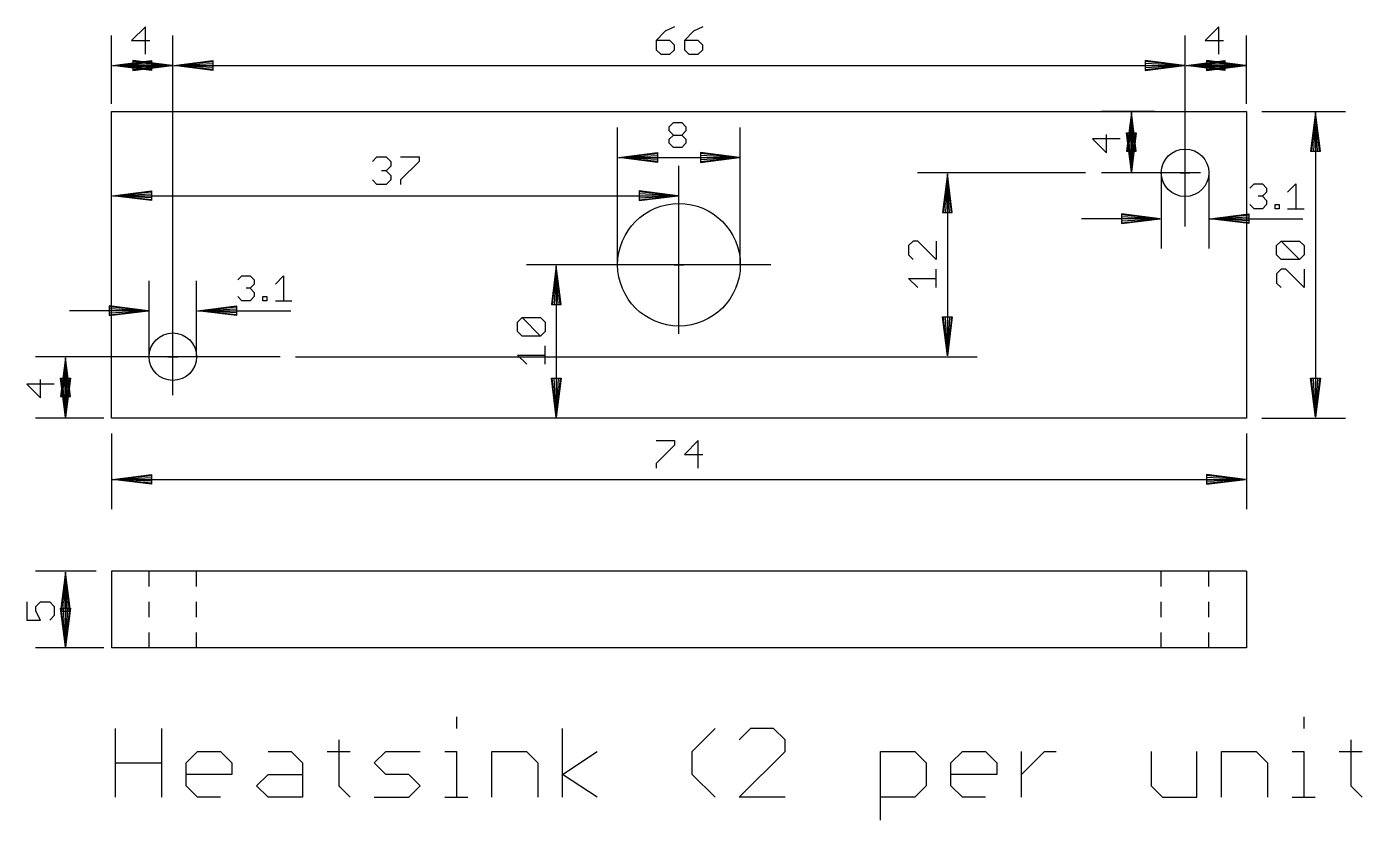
# Model space of a CAD drawing. Extents: x -7 to 590, y -48 to 445.
# Drawn here: x 314.5 to 401.6, y 268.8 to 320.5 of the extents above; entities that cross this region are included whole.
import ezdxf

# ---------------------------------------------------------------- set-up
doc = ezdxf.new("R2010")
doc.units = 0
doc.layers.add('20', color=7, linetype='CONTINUOUS')
doc.layers.add('47', color=2, linetype='CONTINUOUS')

msp = doc.modelspace()

# ---------------------------------------------------------------- linework, layer by layer
at = {"layer": '20'}
for p, q in [((320, 315), (394, 315)), ((320, 295), (320, 315)), ((394, 315), (394, 295)), ((394, 295), (320, 295)), ((394, 285), (320, 285)), ((320, 285), (320, 280)), ((322.45, 284), (322.45, 285)), ((325.55, 284), (325.55, 285)), ((388.45, 284), (388.45, 285)), ((391.55, 284), (391.55, 285)), ((394, 285), (394, 280)), ((322.45, 282), (322.45, 283)), ((325.55, 282), (325.55, 283)), ((388.45, 282), (388.45, 283)), ((391.55, 282), (391.55, 283)), ((322.45, 280), (322.45, 281)), ((325.55, 280), (325.55, 281)), ((388.45, 280), (388.45, 281)), ((391.55, 280), (391.55, 281)), ((394, 280), (320, 280))]:
    msp.add_line(p, q, dxfattribs=at)
for centre, radius in [((390, 311), 1.55), ((357, 305), 4), ((324, 299), 1.55)]:
    msp.add_circle(centre, radius, dxfattribs=at)
at = {"layer": '47'}
for p, q in [((322.2064, 320.5299), (321.3072, 319.6308)), ((322.2064, 318.7316), (322.2064, 320.5299)), ((356.7072, 320.5299), (356.1078, 320.2302)), ((358.5488, 320.5299), (357.9494, 320.2302)), ((392.2064, 320.5299), (391.3072, 319.6308)), ((392.2064, 318.7316), (392.2064, 320.5299)), ((320, 315.5), (320, 319.95)), ((321.3072, 319.6308), (322.5061, 319.6308)), ((324, 296.5), (324, 319.95)), ((324, 315.5), (324, 319.95)), ((356.1078, 320.2302), (355.5083, 319.6308)), ((355.5083, 319.6308), (355.5083, 319.0313)), ((356.4075, 319.6308), (355.5083, 319.6308)), ((356.7072, 319.331), (356.4075, 319.6308)), ((357.9494, 320.2302), (357.3499, 319.6308)), ((357.3499, 319.6308), (357.3499, 319.0313)), ((358.2491, 319.6308), (357.3499, 319.6308)), ((358.5488, 319.331), (358.2491, 319.6308)), ((390, 307.5), (390, 319.95)), ((390, 315.5), (390, 319.95)), ((391.3072, 319.6308), (392.5061, 319.6308)), ((394, 315.5), (394, 319.95)), ((355.5083, 319.0313), (355.8081, 318.7316)), ((355.8081, 318.7316), (356.4075, 318.7316)), ((356.4075, 318.7316), (356.7072, 319.0313)), ((356.7072, 319.0313), (356.7072, 319.331)), ((357.3499, 319.0313), (357.6496, 318.7316)), ((357.6496, 318.7316), (358.2491, 318.7316)), ((358.2491, 318.7316), (358.5488, 319.0313)), ((358.5488, 319.0313), (358.5488, 319.331)), ((320.065, 318), (322.6, 318.3192)), ((320.065, 318), (322.6, 318.26)), ((320.065, 318), (322.6, 318.13)), ((320.065, 318), (323.935, 318)), ((322.6, 317.6808), (320.065, 318)), ((322.6, 317.87), (320.065, 318)), ((322.6, 317.74), (320.065, 318)), ((323.935, 318), (321.4, 318.3192)), ((321.4, 318.3192), (321.4, 317.6808)), ((323.935, 318), (321.4, 318.26)), ((323.935, 318), (321.4, 318.13)), ((321.4, 317.6808), (323.935, 318)), ((321.4, 317.87), (323.935, 318)), ((321.4, 317.74), (323.935, 318)), ((322.6, 318.3192), (322.6, 317.6808)), ((324.065, 318), (326.6, 318.3192)), ((324.065, 318), (326.6, 318.26)), ((324.065, 318), (326.6, 318.13)), ((324.065, 318), (389.935, 318)), ((326.6, 317.6808), (324.065, 318)), ((326.6, 317.87), (324.065, 318)), ((326.6, 317.74), (324.065, 318)), ((326.6, 318.3192), (326.6, 317.6808)), ((389.935, 318), (387.4, 318.3192)), ((387.4, 318.3192), (387.4, 317.6808)), ((389.935, 318), (387.4, 318.26)), ((389.935, 318), (387.4, 318.13)), ((387.4, 317.6808), (389.935, 318)), ((387.4, 317.87), (389.935, 318)), ((387.4, 317.74), (389.935, 318)), ((390.065, 318), (392.6, 318.3192)), ((390.065, 318), (392.6, 318.26)), ((390.065, 318), (392.6, 318.13)), ((390.065, 318), (393.935, 318)), ((392.6, 317.6808), (390.065, 318)), ((392.6, 317.87), (390.065, 318)), ((392.6, 317.74), (390.065, 318)), ((393.935, 318), (391.4, 318.3192)), ((391.4, 318.3192), (391.4, 317.6808)), ((393.935, 318), (391.4, 318.26)), ((393.935, 318), (391.4, 318.13)), ((391.4, 317.6808), (393.935, 318)), ((391.4, 317.87), (393.935, 318)), ((391.4, 317.74), (393.935, 318)), ((392.6, 318.3192), (392.6, 317.6808)), ((388, 315), (384.55, 315)), ((386.5, 314.935), (386.1808, 312.4)), ((386.5, 314.935), (386.24, 312.4)), ((386.5, 314.935), (386.37, 312.4)), ((386.5, 314.935), (386.5, 311.065)), ((386.8192, 312.4), (386.5, 314.935)), ((386.63, 312.4), (386.5, 314.935)), ((386.76, 312.4), (386.5, 314.935)), ((395, 315), (400.45, 315)), ((398.5, 314.935), (398.1808, 312.4)), ((398.5, 314.935), (398.24, 312.4)), ((398.5, 314.935), (398.37, 312.4)), ((398.5, 314.935), (398.5, 295.065)), ((398.8192, 312.4), (398.5, 314.935)), ((398.63, 312.4), (398.5, 314.935)), ((398.76, 312.4), (398.5, 314.935)), ((353, 305), (353, 313.95)), ((356.3711, 314.0065), (356.6422, 314.2777)), ((356.3711, 313.7354), (356.3711, 314.0065)), ((356.6422, 313.4642), (356.3711, 313.7354)), ((356.6422, 314.2777), (357.1846, 314.2777)), ((357.1846, 314.2777), (357.4557, 314.0065)), ((357.4557, 313.7354), (357.1846, 313.4642)), ((357.4557, 314.0065), (357.4557, 313.7354)), ((361, 305), (361, 313.95)), ((384.8692, 312.3072), (384.8692, 313.5061)), ((386.5, 311.065), (386.1808, 313.6)), ((386.1808, 313.6), (386.8192, 313.6)), ((386.5, 311.065), (386.24, 313.6)), ((386.5, 311.065), (386.37, 313.6)), ((386.8192, 313.6), (386.5, 311.065)), ((386.63, 313.6), (386.5, 311.065)), ((386.76, 313.6), (386.5, 311.065)), ((356.3711, 313.193), (356.6422, 313.4642)), ((356.3711, 312.9219), (356.3711, 313.193)), ((356.6422, 312.6507), (356.3711, 312.9219)), ((356.6422, 313.4642), (357.1846, 313.4642)), ((357.1846, 312.6507), (356.6422, 312.6507)), ((357.1846, 313.4642), (357.4557, 313.193)), ((357.4557, 312.9219), (357.1846, 312.6507)), ((357.4557, 313.193), (357.4557, 312.9219)), ((385.7684, 313.2064), (383.9701, 313.2064)), ((383.9701, 313.2064), (384.8692, 312.3072)), ((337.0083, 311.7302), (337.3081, 312.0299)), ((337.3081, 312.0299), (337.9075, 312.0299)), ((337.9075, 312.0299), (338.2072, 311.7302)), ((338.8499, 312.0299), (340.0488, 312.0299)), ((340.0488, 312.0299), (340.0488, 311.7302)), ((353.065, 312), (355.6, 312.3192)), ((353.065, 312), (355.6, 312.26)), ((353.065, 312), (355.6, 312.13)), ((353.065, 312), (360.935, 312)), ((355.6, 311.6808), (353.065, 312)), ((355.6, 311.87), (353.065, 312)), ((355.6, 311.74), (353.065, 312)), ((355.6, 312.3192), (355.6, 311.6808)), ((360.935, 312), (358.4, 312.3192)), ((358.4, 312.3192), (358.4, 311.6808)), ((360.935, 312), (358.4, 312.26)), ((360.935, 312), (358.4, 312.13)), ((358.4, 311.6808), (360.935, 312)), ((358.4, 311.87), (360.935, 312)), ((358.4, 311.74), (360.935, 312)), ((386.1808, 312.4), (386.8192, 312.4)), ((398.1808, 312.4), (398.8192, 312.4)), ((320, 308), (320, 311.45)), ((337.9075, 311.1308), (337.6078, 311.1308)), ((338.2072, 311.4305), (337.9075, 311.1308)), ((337.9075, 311.1308), (338.2072, 310.831)), ((338.2072, 311.7302), (338.2072, 311.4305)), ((340.0488, 311.7302), (338.8499, 310.5313)), ((357, 300.5), (357, 311.45)), ((383.5, 311), (372.55, 311)), ((374.5, 310.935), (374.1808, 308.4)), ((374.5, 310.935), (374.24, 308.4)), ((374.5, 310.935), (374.37, 308.4)), ((374.5, 310.935), (374.5, 299.065)), ((374.8192, 308.4), (374.5, 310.935)), ((374.63, 308.4), (374.5, 310.935)), ((374.76, 308.4), (374.5, 310.935)), ((391, 311), (384.55, 311)), ((388.45, 311), (388.45, 306.05)), ((389.6808, 311), (390.3192, 311)), ((390, 310.6808), (390, 311.3192)), ((391.55, 311), (391.55, 306.05)), ((337.3081, 310.2316), (337.0083, 310.5313)), ((337.9075, 310.2316), (337.3081, 310.2316)), ((338.2072, 310.5313), (337.9075, 310.2316)), ((338.2072, 310.831), (338.2072, 310.5313)), ((338.8499, 310.5313), (338.8499, 310.2316)), ((394.2262, 310.0065), (394.4974, 310.2777)), ((394.4974, 310.2777), (395.0397, 310.2777)), ((395.0397, 310.2777), (395.3109, 310.0065)), ((396.6819, 309.7354), (397.2243, 310.2777)), ((397.2243, 310.2777), (397.2243, 308.6507)), ((320.065, 309.5), (322.6, 309.8192)), ((320.065, 309.5), (322.6, 309.76)), ((320.065, 309.5), (322.6, 309.63)), ((320.065, 309.5), (356.935, 309.5)), ((322.6, 309.1808), (320.065, 309.5)), ((322.6, 309.37), (320.065, 309.5)), ((322.6, 309.24), (320.065, 309.5)), ((322.6, 309.8192), (322.6, 309.1808)), ((356.935, 309.5), (354.4, 309.8192)), ((354.4, 309.8192), (354.4, 309.1808)), ((356.935, 309.5), (354.4, 309.76)), ((356.935, 309.5), (354.4, 309.63)), ((354.4, 309.1808), (356.935, 309.5)), ((354.4, 309.37), (356.935, 309.5)), ((354.4, 309.24), (356.935, 309.5)), ((395.0397, 309.4642), (394.7685, 309.4642)), ((395.3109, 309.7354), (395.0397, 309.4642)), ((395.0397, 309.4642), (395.3109, 309.193)), ((395.3109, 310.0065), (395.3109, 309.7354)), ((395.3109, 309.193), (395.3109, 308.9219)), ((374.1808, 308.4), (374.8192, 308.4)), ((388.385, 308), (385.85, 308.3192)), ((385.85, 308.3192), (385.85, 307.6808)), ((391.615, 308), (394.15, 308.3192)), ((394.15, 308.3192), (394.15, 307.6808)), ((394.4974, 308.6507), (394.2262, 308.9219)), ((395.0397, 308.6507), (394.4974, 308.6507)), ((395.3109, 308.9219), (395.0397, 308.6507)), ((395.8634, 308.6507), (395.8634, 308.9219)), ((395.8634, 308.9219), (396.1345, 308.9219)), ((396.1345, 308.6507), (395.8634, 308.6507)), ((396.1345, 308.9219), (396.1345, 308.6507)), ((396.6819, 308.6507), (397.7666, 308.6507)), ((388.385, 308), (383.25, 308)), ((388.385, 308), (385.85, 308.26)), ((388.385, 308), (385.85, 308.13)), ((385.85, 307.6808), (388.385, 308)), ((385.85, 307.87), (388.385, 308)), ((385.85, 307.74), (388.385, 308)), ((391.615, 308), (394.15, 308.26)), ((391.615, 308), (394.15, 308.13)), ((391.615, 308), (397.6846, 308)), ((394.15, 307.6808), (391.615, 308)), ((394.15, 307.87), (391.615, 308)), ((394.15, 307.74), (391.615, 308)), ((372.2698, 306.5488), (371.9701, 306.2491)), ((372.5695, 306.5488), (372.2698, 306.5488)), ((373.7684, 305.3499), (372.5695, 306.5488)), ((373.7684, 306.5488), (373.7684, 305.3499)), ((395.9701, 306.2491), (396.2698, 306.5488)), ((396.2698, 306.5488), (397.4687, 306.5488)), ((397.4687, 305.3499), (396.2698, 306.5488)), ((397.4687, 306.5488), (397.7684, 306.2491)), ((371.9701, 306.2491), (371.9701, 305.6496)), ((395.9701, 305.6496), (395.9701, 306.2491)), ((397.7684, 306.2491), (397.7684, 305.6496)), ((363, 305), (347.05, 305)), ((349, 304.935), (348.6808, 302.4)), ((349, 304.935), (348.74, 302.4)), ((349, 304.935), (348.87, 302.4)), ((349, 304.935), (349, 295.065)), ((349.3192, 302.4), (349, 304.935)), ((349.13, 302.4), (349, 304.935)), ((349.26, 302.4), (349, 304.935)), ((356.6808, 305), (357.3192, 305)), ((357, 304.6808), (357, 305.3192)), ((371.9701, 305.6496), (372.2698, 305.3499)), ((396.2698, 305.3499), (395.9701, 305.6496)), ((397.4687, 305.3499), (396.2698, 305.3499)), ((397.7684, 305.6496), (397.4687, 305.3499)), ((322.45, 299), (322.45, 303.95)), ((325.55, 299), (325.55, 303.95)), ((328.2262, 304.0065), (328.4974, 304.2777)), ((328.4974, 304.2777), (329.0397, 304.2777)), ((329.0397, 304.2777), (329.3109, 304.0065)), ((329.3109, 304.0065), (329.3109, 303.7354)), ((330.6819, 303.7354), (331.2243, 304.2777)), ((331.2243, 304.2777), (331.2243, 302.6507)), ((372.5695, 303.5083), (371.9701, 304.1078)), ((371.9701, 304.1078), (373.7684, 304.1078)), ((373.7684, 303.5083), (373.7684, 304.7072)), ((396.2698, 304.7072), (395.9701, 304.4075)), ((395.9701, 304.4075), (395.9701, 303.8081)), ((396.5695, 304.7072), (396.2698, 304.7072)), ((397.7684, 303.5083), (396.5695, 304.7072)), ((397.7684, 304.7072), (397.7684, 303.5083)), ((329.0397, 303.4642), (328.7685, 303.4642)), ((329.3109, 303.7354), (329.0397, 303.4642)), ((329.0397, 303.4642), (329.3109, 303.193)), ((329.3109, 303.193), (329.3109, 302.9219)), ((395.9701, 303.8081), (396.2698, 303.5083)), ((322.385, 302), (319.85, 302.3192)), ((319.85, 302.3192), (319.85, 301.6808)), ((322.385, 302), (319.85, 302.26)), ((325.615, 302), (328.15, 302.3192)), ((325.615, 302), (328.15, 302.26)), ((328.15, 302.3192), (328.15, 301.6808)), ((328.4974, 302.6507), (328.2262, 302.9219)), ((329.0397, 302.6507), (328.4974, 302.6507)), ((329.3109, 302.9219), (329.0397, 302.6507)), ((329.8634, 302.6507), (329.8634, 302.9219)), ((329.8634, 302.9219), (330.1345, 302.9219)), ((330.1345, 302.6507), (329.8634, 302.6507)), ((330.1345, 302.9219), (330.1345, 302.6507)), ((330.6819, 302.6507), (331.7666, 302.6507)), ((348.6808, 302.4), (349.3192, 302.4)), ((322.385, 302), (317.25, 302)), ((322.385, 302), (319.85, 302.13)), ((319.85, 301.6808), (322.385, 302)), ((319.85, 301.87), (322.385, 302)), ((319.85, 301.74), (322.385, 302)), ((325.615, 302), (328.15, 302.13)), ((325.615, 302), (331.6846, 302)), ((328.15, 301.6808), (325.615, 302)), ((328.15, 301.87), (325.615, 302)), ((328.15, 301.74), (325.615, 302)), ((346.4701, 301.2491), (346.7698, 301.5488)), ((346.7698, 301.5488), (347.9687, 301.5488)), ((347.9687, 300.3499), (346.7698, 301.5488)), ((347.9687, 301.5488), (348.2684, 301.2491)), ((374.5, 299.065), (374.1808, 301.6)), ((374.1808, 301.6), (374.8192, 301.6)), ((374.5, 299.065), (374.24, 301.6)), ((374.5, 299.065), (374.37, 301.6)), ((374.8192, 301.6), (374.5, 299.065)), ((374.63, 301.6), (374.5, 299.065)), ((374.76, 301.6), (374.5, 299.065)), ((346.4701, 300.6496), (346.4701, 301.2491)), ((346.7698, 300.3499), (346.4701, 300.6496)), ((348.2684, 300.6496), (347.9687, 300.3499)), ((348.2684, 301.2491), (348.2684, 300.6496)), ((347.9687, 300.3499), (346.7698, 300.3499)), ((348.2684, 298.5083), (348.2684, 299.7072)), ((331, 299), (315.05, 299)), ((317, 298.935), (316.6808, 296.4)), ((317, 298.935), (316.74, 296.4)), ((317, 298.935), (316.87, 296.4)), ((317, 298.935), (317, 295.065)), ((317.3192, 296.4), (317, 298.935)), ((317.13, 296.4), (317, 298.935)), ((317.26, 296.4), (317, 298.935)), ((323.6808, 299), (324.3192, 299)), ((324, 298.6808), (324, 299.3192)), ((332, 299), (376.45, 299)), ((347.0695, 298.5083), (346.4701, 299.1078)), ((346.4701, 299.1078), (348.2684, 299.1078)), ((316.2684, 297.2064), (314.4701, 297.2064)), ((314.4701, 297.2064), (315.3692, 296.3072)), ((315.3692, 296.3072), (315.3692, 297.5061)), ((317, 295.065), (316.6808, 297.6)), ((316.6808, 297.6), (317.3192, 297.6)), ((317, 295.065), (316.74, 297.6)), ((317, 295.065), (316.87, 297.6)), ((317.3192, 297.6), (317, 295.065)), ((317.13, 297.6), (317, 295.065)), ((317.26, 297.6), (317, 295.065)), ((349, 295.065), (348.6808, 297.6)), ((348.6808, 297.6), (349.3192, 297.6)), ((349, 295.065), (348.74, 297.6)), ((349, 295.065), (348.87, 297.6)), ((349.3192, 297.6), (349, 295.065)), ((349.13, 297.6), (349, 295.065)), ((349.26, 297.6), (349, 295.065)), ((398.5, 295.065), (398.1808, 297.6)), ((398.1808, 297.6), (398.8192, 297.6)), ((398.5, 295.065), (398.24, 297.6)), ((398.5, 295.065), (398.37, 297.6)), ((398.8192, 297.6), (398.5, 295.065)), ((398.63, 297.6), (398.5, 295.065)), ((398.76, 297.6), (398.5, 295.065)), ((316.6808, 296.4), (317.3192, 296.4)), ((319.5, 295), (315.05, 295)), ((351.5, 295), (347.05, 295)), ((395, 295), (400.45, 295)), ((320, 294), (320, 289.05)), ((355.5083, 293.5299), (356.7072, 293.5299)), ((356.7072, 293.5299), (356.7072, 293.2302)), ((358.2491, 293.5299), (357.3499, 292.6308)), ((358.2491, 291.7316), (358.2491, 293.5299)), ((394, 294), (394, 289.05)), ((356.7072, 293.2302), (355.5083, 292.0313)), ((357.3499, 292.6308), (358.5488, 292.6308)), ((355.5083, 292.0313), (355.5083, 291.7316)), ((320.065, 291), (322.6, 291.3192)), ((320.065, 291), (322.6, 291.26)), ((320.065, 291), (322.6, 291.13)), ((320.065, 291), (393.935, 291)), ((322.6, 290.6808), (320.065, 291)), ((322.6, 290.87), (320.065, 291)), ((322.6, 290.74), (320.065, 291)), ((322.6, 291.3192), (322.6, 290.6808)), ((393.935, 291), (391.4, 291.3192)), ((391.4, 291.3192), (391.4, 290.6808)), ((393.935, 291), (391.4, 291.26)), ((393.935, 291), (391.4, 291.13)), ((391.4, 290.6808), (393.935, 291)), ((391.4, 290.87), (393.935, 291)), ((391.4, 290.74), (393.935, 291)), ((319, 285), (315.05, 285)), ((317, 284.935), (316.6808, 282.4)), ((317, 284.935), (316.74, 282.4)), ((317, 284.935), (316.87, 282.4)), ((317, 284.935), (317, 280.065)), ((317.3192, 282.4), (317, 284.935)), ((317.13, 282.4), (317, 284.935)), ((317.26, 282.4), (317, 284.935)), ((314.4701, 283.0061), (314.4701, 281.8072)), ((315.0695, 282.7064), (315.3692, 283.0061)), ((315.0695, 282.4066), (315.0695, 282.7064)), ((315.3692, 281.8072), (315.0695, 282.4066)), ((315.3692, 283.0061), (315.9687, 283.0061)), ((315.9687, 283.0061), (316.2684, 282.7064)), ((316.2684, 282.7064), (316.2684, 282.1069)), ((317, 280.065), (316.6808, 282.6)), ((316.6808, 282.6), (317.3192, 282.6)), ((316.6808, 282.4), (317.3192, 282.4)), ((317, 280.065), (316.74, 282.6)), ((317, 280.065), (316.87, 282.6)), ((317.3192, 282.6), (317, 280.065)), ((317.13, 282.6), (317, 280.065)), ((317.26, 282.6), (317, 280.065)), ((314.4701, 281.8072), (315.3692, 281.8072)), ((316.2684, 282.1069), (315.9687, 281.8072)), ((319.5, 280), (315.05, 280)), ((342.4883, 275.4991), (342.4883, 274.7498)), ((397.7355, 275.4991), (397.7355, 274.7498)), ((320.254, 270.254), (320.254, 274.7498)), ((323.2512, 274.7498), (323.2512, 270.254)), ((349.4122, 270.254), (349.4122, 274.7498)), ((357.8528, 273.2512), (359.3514, 274.7498)), ((361.6714, 274.7498), (360.9221, 274.0005)), ((363.17, 274.7498), (361.6714, 274.7498)), ((363.9193, 274.0005), (363.17, 274.7498)), ((334.8151, 274.0005), (334.8151, 271.0033)), ((363.9193, 273.2512), (363.9193, 274.0005)), ((400.8048, 274.0005), (400.8048, 271.0033)), ((324.8579, 272.5019), (325.6072, 273.2512)), ((325.6072, 273.2512), (327.1059, 273.2512)), ((327.1059, 273.2512), (327.8552, 272.5019)), ((330.2112, 273.2512), (331.7098, 273.2512)), ((331.7098, 273.2512), (332.4591, 272.5019)), ((334.0658, 273.2512), (335.5644, 273.2512)), ((337.1351, 272.5019), (337.8844, 273.2512)), ((337.8844, 273.2512), (340.1323, 273.2512)), ((341.739, 273.2512), (342.4883, 273.2512)), ((342.4883, 273.2512), (342.4883, 270.254)), ((344.8083, 270.254), (344.8083, 273.2512)), ((344.8083, 273.2512), (347.0562, 273.2512)), ((347.0562, 273.2512), (347.8055, 272.5019)), ((349.4122, 271.7526), (351.6602, 273.2512)), ((357.8528, 271.7526), (357.8528, 273.2512)), ((360.9221, 270.254), (363.9193, 273.2512)), ((370.1299, 268.7554), (370.1299, 273.2512)), ((370.1299, 273.2512), (372.3779, 273.2512)), ((372.3779, 273.2512), (373.1272, 272.5019)), ((374.7339, 272.5019), (375.4832, 273.2512)), ((375.4832, 273.2512), (376.9818, 273.2512)), ((376.9818, 273.2512), (377.7311, 272.5019)), ((379.3378, 270.254), (379.3378, 273.2512)), ((379.3378, 271.7526), (380.8364, 273.2512)), ((380.8364, 273.2512), (381.5857, 273.2512)), ((387.7784, 273.2512), (387.7784, 271.0033)), ((390.7756, 270.254), (390.7756, 273.2512)), ((392.3823, 270.254), (392.3823, 273.2512)), ((392.3823, 273.2512), (394.6302, 273.2512)), ((394.6302, 273.2512), (395.3795, 272.5019)), ((396.9862, 273.2512), (397.7355, 273.2512)), ((397.7355, 273.2512), (397.7355, 270.254)), ((400.0555, 273.2512), (401.5541, 273.2512)), ((320.254, 272.5019), (323.2512, 272.5019)), ((324.8579, 271.0033), (324.8579, 272.5019)), ((327.8552, 271.7526), (324.8579, 271.7526)), ((327.8552, 272.5019), (327.8552, 271.7526)), ((329.4619, 271.0033), (330.2112, 271.7526)), ((330.2112, 271.7526), (332.4591, 271.7526)), ((332.4591, 272.5019), (332.4591, 270.254)), ((337.8844, 271.7526), (337.1351, 272.5019)), ((339.383, 271.7526), (337.8844, 271.7526)), ((340.1323, 271.0033), (339.383, 271.7526)), ((347.8055, 272.5019), (347.8055, 270.254)), ((351.6602, 270.254), (349.4122, 271.7526)), ((359.3514, 270.254), (357.8528, 271.7526)), ((373.1272, 272.5019), (373.1272, 271.0033)), ((374.7339, 271.0033), (374.7339, 272.5019)), ((377.7311, 271.7526), (374.7339, 271.7526)), ((377.7311, 272.5019), (377.7311, 271.7526)), ((395.3795, 272.5019), (395.3795, 270.254)), ((325.6072, 270.254), (324.8579, 271.0033)), ((330.2112, 270.254), (329.4619, 271.0033)), ((334.8151, 271.0033), (335.5644, 270.254)), ((339.383, 270.254), (340.1323, 271.0033)), ((373.1272, 271.0033), (372.3779, 270.254)), ((375.4832, 270.254), (374.7339, 271.0033)), ((387.7784, 271.0033), (388.5277, 270.254)), ((400.8048, 271.0033), (401.5541, 270.254)), ((327.1059, 270.254), (325.6072, 270.254)), ((332.4591, 270.254), (330.2112, 270.254)), ((337.1351, 270.254), (339.383, 270.254)), ((341.739, 270.254), (343.2376, 270.254)), ((363.9193, 270.254), (360.9221, 270.254)), ((372.3779, 270.254), (370.1299, 270.254)), ((376.9818, 270.254), (375.4832, 270.254)), ((388.5277, 270.254), (390.7756, 270.254)), ((396.9862, 270.254), (398.4848, 270.254))]:
    msp.add_line(p, q, dxfattribs=at)

doc.saveas('drawing.dxf')
